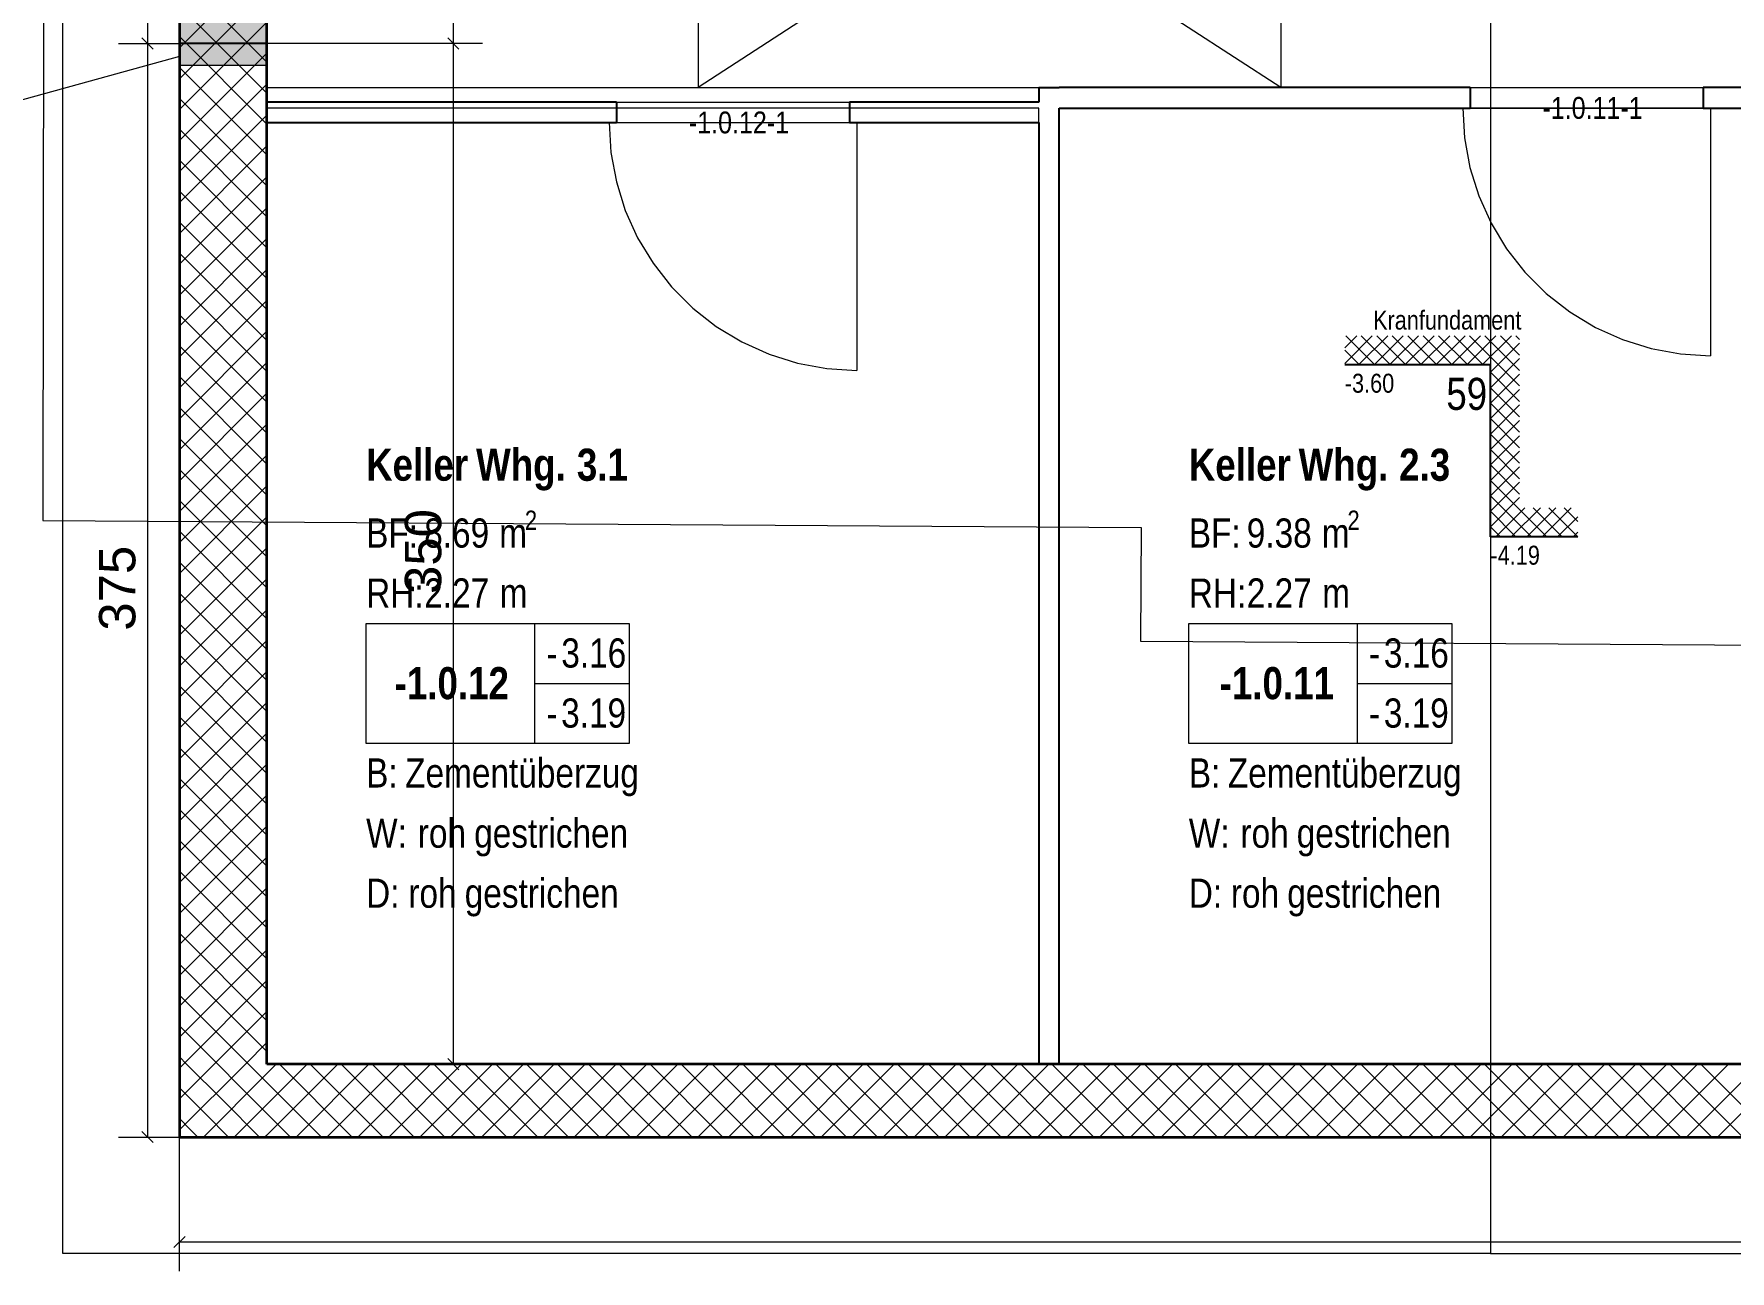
# Model space of a CAD drawing. Extents: x 885 to 2021, y 330 to 1122.
# Drawn here: x 1025.8 to 1142.2, y 467.4 to 552.3 of the extents above; entities that cross this region are included whole.
import ezdxf
from ezdxf.lldxf.tags import DXFTag

# ---------------------------------------------------------------- set-up
doc = ezdxf.new("R2010")
doc.units = 0
doc.layers.get('0').update_dxf_attribs({"lineweight": 18})
for name, color, linetype, lineweight in [('000 Kataster Abbruch', 7, 'Continuous', 25), ('010 Aussenwände Bauteilschraffuren Neu', 7, 'Continuous', 25), ('010 Aussenwände Neu', 7, 'Continuous', 25), ('010 Türen Neu', 7, 'Continuous', 25), ('015 Innenwände Neu', 7, 'Continuous', 25), ('016 Trennwände Neu', 7, 'Continuous', 25), ('030 Bodenaufbauten Neu', 7, 'Continuous', 25), ('035 Decken Neu', 7, 'Continuous', 25), ('080 Raum Innen Kontur Neu', 7, 'Continuous', 25), ('080 Raum Innen Text Neu', 7, 'Continuous', 25), ('080 Raum Innen Textrahmen Neu', 7, 'Continuous', 25), ('160 Beschriftungen Ausführung Neu', 7, 'Continuous', 25)]:
    doc.layers.add(name, color=color, linetype=linetype, lineweight=lineweight)
for name, color, linetype, lineweight, true_color in [('A_Durchbruchbeschriftung', 7, 'Continuous', 18, 0x008080), ('A_Mass_Aussparungen', 7, 'Continuous', 18, 0x0080ff), ('A_Wanddurchbruch', 7, 'Continuous', 18, 0x008080)]:
    doc.layers.add(name, color=color, linetype=linetype, lineweight=lineweight, true_color=true_color)
doc.styles.get("Standard").update_dxf_attribs({"font": 'arial.ttf'})
tags = doc.linetypes.add('Strich 2_1mm', pattern=[0.003, 0.002, -0.001]).pattern_tags.tags
tags[6:7] = [DXFTag(74, 4), DXFTag(75, 0), DXFTag(340, '0'), DXFTag(46, 1.0), DXFTag(50, 0.0), DXFTag(44, 0.0), DXFTag(45, 0.0)]
tags[4:5] = [DXFTag(74, 4), DXFTag(75, 0), DXFTag(340, '0'), DXFTag(46, 1.0), DXFTag(50, 0.0), DXFTag(44, 0.0), DXFTag(45, 0.0)]
tags = doc.linetypes.add('Strichpunkt 1.5_0.75_0.75mm', pattern=[0.003, 0.0015, -0.00075, 0, -0.00075]).pattern_tags.tags
tags[10:11] = [DXFTag(74, 4), DXFTag(75, 0), DXFTag(340, '0'), DXFTag(46, 1.0), DXFTag(50, 0.0), DXFTag(44, 0.0), DXFTag(45, 0.0)]
tags[8:9] = [DXFTag(74, 4), DXFTag(75, 0), DXFTag(340, '0'), DXFTag(46, 1.0), DXFTag(50, 0.0), DXFTag(44, 0.0), DXFTag(45, 0.0)]
tags[6:7] = [DXFTag(74, 4), DXFTag(75, 0), DXFTag(340, '0'), DXFTag(46, 1.0), DXFTag(50, 0.0), DXFTag(44, 0.0), DXFTag(45, 0.0)]
tags[4:5] = [DXFTag(74, 4), DXFTag(75, 0), DXFTag(340, '0'), DXFTag(46, 1.0), DXFTag(50, 0.0), DXFTag(44, 0.0), DXFTag(45, 0.0)]
tags = doc.linetypes.add('Strichpunkt 3_1_1mm Achsen', pattern=[0.005, 0.003, -0.001, 0, -0.001]).pattern_tags.tags
tags[10:11] = [DXFTag(74, 4), DXFTag(75, 0), DXFTag(340, '0'), DXFTag(46, 1.0), DXFTag(50, 0.0), DXFTag(44, 0.0), DXFTag(45, 0.0)]
tags[8:9] = [DXFTag(74, 4), DXFTag(75, 0), DXFTag(340, '0'), DXFTag(46, 1.0), DXFTag(50, 0.0), DXFTag(44, 0.0), DXFTag(45, 0.0)]
tags[6:7] = [DXFTag(74, 4), DXFTag(75, 0), DXFTag(340, '0'), DXFTag(46, 1.0), DXFTag(50, 0.0), DXFTag(44, 0.0), DXFTag(45, 0.0)]
tags[4:5] = [DXFTag(74, 4), DXFTag(75, 0), DXFTag(340, '0'), DXFTag(46, 1.0), DXFTag(50, 0.0), DXFTag(44, 0.0), DXFTag(45, 0.0)]
tags = doc.linetypes.add('STRICHPUNKT2', pattern=[12.7, 6.35, -3.175, 0, -3.175]).pattern_tags.tags
tags[10:11] = [DXFTag(74, 4), DXFTag(75, 0), DXFTag(340, '0'), DXFTag(46, 0.0), DXFTag(50, 0.0), DXFTag(44, 0.0), DXFTag(45, 0.0)]
tags[8:9] = [DXFTag(74, 4), DXFTag(75, 0), DXFTag(340, '0'), DXFTag(46, 0.0), DXFTag(50, 0.0), DXFTag(44, 0.0), DXFTag(45, 0.0)]
tags[6:7] = [DXFTag(74, 4), DXFTag(75, 0), DXFTag(340, '0'), DXFTag(46, 0.0), DXFTag(50, 0.0), DXFTag(44, 0.0), DXFTag(45, 0.0)]
tags[4:5] = [DXFTag(74, 4), DXFTag(75, 0), DXFTag(340, '0'), DXFTag(46, 0.0), DXFTag(50, 0.0), DXFTag(44, 0.0), DXFTag(45, 0.0)]
tags = doc.linetypes.add('Unsichtbare Linie', pattern='A,0,[1,5773_032 -1.UG1.shx,S=10,R=0,X=0,Y=0],-10,0', length=10).pattern_tags.tags
tags[14:15] = [DXFTag(74, 4), DXFTag(75, 0), DXFTag(340, '0'), DXFTag(46, 1.0), DXFTag(50, 0.0), DXFTag(44, 0.0), DXFTag(45, 0.0)]
tags[12:13] = [DXFTag(74, 4), DXFTag(75, 0), DXFTag(340, '0'), DXFTag(46, 1.0), DXFTag(50, 0.0), DXFTag(44, 0.0), DXFTag(45, 0.0)]

# ---------------------------------------------------------------- blocks, each defined once
blk = doc.blocks.new('Referenz-A0T8DHYUAL', base_point=(896.59, 372.19))
at = {"layer": '000 Kataster Abbruch', "color": 0, "linetype": 'Strich 2_1mm', "lineweight": 13, "ltscale": 0.002197}
for p, q in [((1026.46, 566.62), (1026.39, 518.91)), ((1026.39, 518.91), (1101.81, 518.41)), ((1101.81, 518.41), (1101.76, 510.62)), ((1101.76, 510.62), (1205.96, 509.96))]:
    blk.add_line(p, q, dxfattribs=at)
at = {"layer": '010 Aussenwände Bauteilschraffuren Neu', "color": 0, "linetype": 'Continuous', "lineweight": 0, "ltscale": 0.0169}
for p, q in [((1035.78, 551.33), (1041.78, 557.33)), ((1041.78, 550.35), (1035.78, 556.35)), ((1035.78, 549.21), (1041.78, 555.21)), ((1041.78, 548.22), (1035.78, 554.22)), ((1035.78, 547.09), (1041.78, 553.09)), ((1041.78, 546.1), (1035.78, 552.1)), ((1035.78, 544.97), (1041.78, 550.97)), ((1041.78, 543.98), (1035.78, 549.98)), ((1035.78, 542.85), (1041.78, 548.85)), ((1041.78, 541.86), (1035.78, 547.86)), ((1035.78, 540.72), (1041.78, 546.72)), ((1041.78, 539.74), (1035.78, 545.74)), ((1035.78, 538.6), (1041.78, 544.6)), ((1041.78, 537.62), (1035.78, 543.62)), ((1035.78, 536.48), (1041.78, 542.48)), ((1041.78, 535.5), (1035.78, 541.5)), ((1035.78, 534.36), (1041.78, 540.36)), ((1041.78, 533.37), (1035.78, 539.37)), ((1035.78, 532.24), (1041.78, 538.24)), ((1041.78, 531.25), (1035.78, 537.25)), ((1035.78, 530.12), (1041.78, 536.12)), ((1041.78, 529.13), (1035.78, 535.13)), ((1035.78, 528), (1041.78, 534)), ((1041.78, 527.01), (1035.78, 533.01)), ((1035.78, 525.88), (1041.78, 531.88)), ((1041.78, 524.89), (1035.78, 530.89)), ((1035.78, 523.75), (1041.78, 529.75)), ((1041.78, 522.77), (1035.78, 528.77)), ((1035.78, 521.63), (1041.78, 527.63)), ((1041.78, 520.65), (1035.78, 526.65)), ((1035.78, 519.51), (1041.78, 525.51)), ((1041.78, 518.53), (1035.78, 524.53)), ((1035.78, 517.39), (1041.78, 523.39)), ((1041.78, 516.4), (1035.78, 522.4)), ((1035.78, 515.27), (1041.78, 521.27)), ((1041.78, 514.28), (1035.78, 520.28)), ((1035.78, 513.15), (1041.78, 519.15)), ((1041.78, 512.16), (1035.78, 518.16)), ((1035.78, 511.03), (1041.78, 517.03)), ((1041.78, 510.04), (1035.78, 516.04)), ((1035.78, 508.9), (1041.78, 514.9)), ((1041.78, 507.92), (1035.78, 513.92)), ((1035.78, 506.78), (1041.78, 512.78)), ((1041.78, 505.8), (1035.78, 511.8)), ((1035.78, 504.66), (1041.78, 510.66)), ((1041.78, 503.68), (1035.78, 509.68)), ((1035.78, 502.54), (1041.78, 508.54)), ((1041.78, 501.55), (1035.78, 507.55)), ((1035.78, 500.42), (1041.78, 506.42)), ((1041.78, 499.43), (1035.78, 505.43)), ((1035.78, 498.3), (1041.78, 504.3)), ((1041.78, 497.31), (1035.78, 503.31)), ((1035.78, 496.18), (1041.78, 502.18)), ((1041.78, 495.19), (1035.78, 501.19)), ((1035.78, 494.06), (1041.78, 500.06)), ((1041.78, 493.07), (1035.78, 499.07)), ((1035.78, 491.93), (1041.78, 497.93)), ((1041.78, 490.95), (1035.78, 496.95)), ((1035.78, 489.81), (1041.78, 495.81)), ((1041.78, 488.83), (1035.78, 494.83)), ((1035.78, 487.69), (1041.78, 493.69)), ((1041.78, 486.71), (1035.78, 492.71)), ((1035.78, 485.57), (1041.78, 491.57)), ((1041.78, 484.58), (1035.78, 490.58)), ((1035.78, 483.45), (1041.78, 489.45)), ((1041.78, 482.46), (1035.78, 488.46)), ((1036.05, 481.6), (1041.78, 487.33)), ((1040.52, 481.6), (1035.78, 486.34)), ((1038.17, 481.6), (1041.78, 485.21)), ((1038.4, 481.6), (1035.78, 484.22)), ((1036.27, 481.6), (1035.78, 482.1)), ((1040.3, 481.6), (1041.78, 483.09)), ((1035.78, 481.33), (1036.05, 481.6)), ((1035.78, 479.21), (1038.17, 481.6)), ((1035.78, 477.09), (1040.3, 481.6)), ((1038.78, 479.1), (1036.27, 481.6)), ((1037.42, 476.6), (1041.78, 480.96)), ((1039.93, 480.07), (1038.4, 481.6)), ((1041.09, 481.03), (1040.52, 481.6)), ((1041.78, 480.34), (1041.09, 481.03)), ((1041.78, 480.96), (1042.42, 481.6)), ((1041.78, 478.84), (1044.54, 481.6)), ((1041.78, 476.72), (1046.66, 481.6)), ((1047.64, 476.6), (1042.64, 481.6)), ((1043.78, 476.6), (1048.78, 481.6)), ((1049.76, 476.6), (1044.76, 481.6)), ((1045.9, 476.6), (1050.9, 481.6)), ((1051.88, 476.6), (1046.88, 481.6)), ((1048.02, 476.6), (1053.02, 481.6)), ((1054, 476.6), (1049, 481.6)), ((1050.15, 476.6), (1055.15, 481.6)), ((1056.12, 476.6), (1051.12, 481.6)), ((1052.27, 476.6), (1057.27, 481.6)), ((1058.25, 476.6), (1053.25, 481.6)), ((1054.39, 476.6), (1059.39, 481.6)), ((1060.37, 476.6), (1055.37, 481.6)), ((1056.51, 476.6), (1061.51, 481.6)), ((1062.49, 476.6), (1057.49, 481.6)), ((1058.63, 476.6), (1063.63, 481.6)), ((1064.61, 476.6), (1059.61, 481.6)), ((1060.75, 476.6), (1065.75, 481.6)), ((1066.73, 476.6), (1061.73, 481.6)), ((1062.87, 476.6), (1067.87, 481.6)), ((1068.85, 476.6), (1063.85, 481.6)), ((1064.99, 476.6), (1069.99, 481.6)), ((1070.97, 476.6), (1065.97, 481.6)), ((1067.12, 476.6), (1072.12, 481.6)), ((1073.09, 476.6), (1068.09, 481.6)), ((1069.24, 476.6), (1074.24, 481.6)), ((1075.22, 476.6), (1070.22, 481.6)), ((1071.36, 476.6), (1076.36, 481.6)), ((1077.34, 476.6), (1072.34, 481.6)), ((1073.48, 476.6), (1078.48, 481.6)), ((1079.46, 476.6), (1074.46, 481.6)), ((1075.6, 476.6), (1080.6, 481.6)), ((1081.58, 476.6), (1076.58, 481.6)), ((1077.72, 476.6), (1082.72, 481.6)), ((1083.7, 476.6), (1078.7, 481.6)), ((1079.84, 476.6), (1084.84, 481.6)), ((1085.82, 476.6), (1080.82, 481.6)), ((1081.97, 476.6), (1086.97, 481.6)), ((1087.94, 476.6), (1082.94, 481.6)), ((1084.09, 476.6), (1089.09, 481.6)), ((1090.07, 476.6), (1085.07, 481.6)), ((1086.21, 476.6), (1091.21, 481.6)), ((1092.19, 476.6), (1087.19, 481.6)), ((1088.33, 476.6), (1093.33, 481.6)), ((1094.31, 476.6), (1089.31, 481.6)), ((1090.45, 476.6), (1095.45, 481.6)), ((1096.43, 476.6), (1091.43, 481.6)), ((1092.57, 476.6), (1097.57, 481.6)), ((1098.55, 476.6), (1093.55, 481.6)), ((1094.69, 476.6), (1099.69, 481.6)), ((1100.67, 476.6), (1095.67, 481.6)), ((1096.81, 476.6), (1101.81, 481.6)), ((1102.79, 476.6), (1097.79, 481.6)), ((1098.94, 476.6), (1103.94, 481.6)), ((1104.91, 476.6), (1099.91, 481.6)), ((1101.06, 476.6), (1106.06, 481.6)), ((1107.04, 476.6), (1102.04, 481.6)), ((1103.18, 476.6), (1108.18, 481.6)), ((1109.16, 476.6), (1104.16, 481.6)), ((1105.3, 476.6), (1110.3, 481.6)), ((1111.28, 476.6), (1106.28, 481.6)), ((1107.42, 476.6), (1112.42, 481.6)), ((1113.4, 476.6), (1108.4, 481.6)), ((1109.54, 476.6), (1114.54, 481.6)), ((1115.52, 476.6), (1110.52, 481.6)), ((1111.66, 476.6), (1116.66, 481.6)), ((1117.64, 476.6), (1112.64, 481.6)), ((1113.78, 476.6), (1118.78, 481.6)), ((1119.76, 476.6), (1114.76, 481.6)), ((1115.91, 476.6), (1120.91, 481.6)), ((1121.88, 476.6), (1116.88, 481.6)), ((1118.03, 476.6), (1123.03, 481.6)), ((1124.01, 476.6), (1119.01, 481.6)), ((1120.15, 476.6), (1125.15, 481.6)), ((1126.13, 476.6), (1121.13, 481.6)), ((1122.27, 476.6), (1127.27, 481.6)), ((1128.25, 476.6), (1123.25, 481.6)), ((1124.39, 476.6), (1129.39, 481.6)), ((1130.37, 476.6), (1125.37, 481.6)), ((1126.51, 476.6), (1131.51, 481.6)), ((1132.49, 476.6), (1127.49, 481.6)), ((1128.63, 476.6), (1133.63, 481.6)), ((1134.61, 476.6), (1129.61, 481.6)), ((1130.76, 476.6), (1135.76, 481.6)), ((1136.73, 476.6), (1131.73, 481.6)), ((1132.88, 476.6), (1137.88, 481.6)), ((1138.86, 476.6), (1133.86, 481.6)), ((1135, 476.6), (1140, 481.6)), ((1140.98, 476.6), (1135.98, 481.6)), ((1137.12, 476.6), (1142.12, 481.6)), ((1143.1, 476.6), (1138.1, 481.6)), ((1139.24, 476.6), (1144.24, 481.6)), ((1145.22, 476.6), (1140.22, 481.6)), ((1141.36, 476.6), (1146.36, 481.6)), ((1037.62, 478.14), (1035.78, 479.98)), ((1041.78, 478.22), (1039.93, 480.07)), ((1045.52, 476.6), (1041.78, 480.34)), ((1041.27, 476.6), (1038.78, 479.1)), ((1039.54, 476.6), (1041.78, 478.84)), ((1036.46, 477.17), (1035.78, 477.86)), ((1039.15, 476.6), (1037.62, 478.14)), ((1043.4, 476.6), (1041.78, 478.22)), ((1037.03, 476.6), (1036.46, 477.17)), ((1041.66, 476.6), (1041.78, 476.72))]:
    blk.add_line(p, q, dxfattribs=at)
at = {"layer": '010 Aussenwände Neu', "color": 0, "lineweight": 35}
for p, q in [((1035.78, 749.6), (1035.78, 476.6)), ((1041.78, 481.6), (1041.78, 574.6)), ((1279.18, 481.6), (1041.78, 481.6)), ((1035.78, 476.6), (1041.78, 476.6)), ((1041.78, 476.6), (1532.88, 476.6))]:
    blk.add_line(p, q, dxfattribs=at)
at = {"layer": '010 Türen Neu', "color": 0, "lineweight": 13}
for p, q in [((1124.38, 548.6), (1124.38, 547.2)), ((1124.38, 547.2), (1124.38, 548.6)), ((1140.38, 548.6), (1140.38, 547.2)), ((1140.38, 547.2), (1140.38, 548.6)), ((1065.78, 546.2), (1065.78, 547.6)), ((1065.78, 547.6), (1065.78, 546.2)), ((1081.78, 547.6), (1081.78, 546.2)), ((1081.78, 546.2), (1081.78, 547.6)), ((1082.28, 546.2), (1082.28, 529.2)), ((1140.88, 547.2), (1140.88, 530.2))]:
    blk.add_line(p, q, dxfattribs=at)
at = {"layer": '010 Türen Neu', "color": 0, "linetype": 'Strichpunkt 3_1_1mm Achsen', "lineweight": 13, "ltscale": 0.0169}
for p, q in [((1124.38, 548.6), (1140.38, 548.6)), ((1065.78, 547.6), (1081.78, 547.6)), ((1065.78, 546.2), (1081.78, 546.2)), ((1124.38, 547.2), (1140.38, 547.2))]:
    blk.add_line(p, q, dxfattribs=at)
at = {"layer": '010 Türen Neu', "color": 0, "lineweight": -2}
for p, q in [((1124.38, 548.6), (1124.38, 547.2)), ((1124.38, 548.6), (1124.38, 547.2)), ((1140.38, 548.6), (1140.38, 547.2)), ((1140.38, 548.6), (1140.38, 547.2)), ((1065.78, 547.6), (1065.78, 546.2)), ((1065.78, 547.6), (1065.78, 546.2)), ((1081.78, 547.6), (1081.78, 546.2)), ((1081.78, 547.6), (1081.78, 546.2))]:
    blk.add_line(p, q, dxfattribs=at)
at = {"layer": '010 Türen Neu', "color": 0, "linetype": 'Continuous', "lineweight": 13, "ltscale": 0.0169}
for p, q in [((1065.28, 546.2), (1065.4, 544.15)), ((1123.88, 547.2), (1124, 545.15)), ((1124, 545.15), (1124.37, 543.13)), ((1065.4, 544.15), (1065.77, 542.13)), ((1124.37, 543.13), (1124.98, 541.17)), ((1065.77, 542.13), (1066.38, 540.17)), ((1124.98, 541.17), (1125.83, 539.3)), ((1066.38, 540.17), (1067.23, 538.3)), ((1125.83, 539.3), (1126.89, 537.55)), ((1067.23, 538.3), (1068.29, 536.55)), ((1126.89, 537.55), (1128.15, 535.93)), ((1068.29, 536.55), (1069.55, 534.93)), ((1128.15, 535.93), (1129.61, 534.48)), ((1069.55, 534.93), (1071.01, 533.48)), ((1071.01, 533.48), (1072.62, 532.21)), ((1129.61, 534.48), (1131.22, 533.21)), ((1072.62, 532.21), (1074.38, 531.15)), ((1131.22, 533.21), (1132.98, 532.15)), ((1074.38, 531.15), (1076.25, 530.31)), ((1132.98, 532.15), (1134.85, 531.31)), ((1134.85, 531.31), (1136.81, 530.7)), ((1076.25, 530.31), (1078.21, 529.7)), ((1136.81, 530.7), (1138.83, 530.33)), ((1138.83, 530.33), (1140.88, 530.2)), ((1078.21, 529.7), (1080.23, 529.33)), ((1080.23, 529.33), (1082.28, 529.2))]:
    blk.add_line(p, q, dxfattribs=at)
at = {"layer": '015 Innenwände Neu', "color": 0, "linetype": 'Strichpunkt 1.5_0.75_0.75mm', "lineweight": 13, "ltscale": 0.0169}
for p, q in [((1111.38, 574.6), (1071.38, 548.6)), ((1111.38, 548.6), (1071.38, 574.6)), ((1071.38, 574.6), (1071.38, 548.6)), ((1111.38, 574.6), (1111.38, 548.6)), ((1071.38, 548.6), (1111.38, 548.6))]:
    blk.add_line(p, q, dxfattribs=at)
at = {"layer": '016 Trennwände Neu', "color": 0, "lineweight": -2}
for p, q in [((1094.78, 548.6), (1096.18, 548.6)), ((1094.78, 548.6), (1094.78, 547.6)), ((1124.38, 548.6), (1096.18, 548.6)), ((1124.38, 548.6), (1124.38, 547.2)), ((1182.98, 548.6), (1140.38, 548.6)), ((1140.38, 548.6), (1140.38, 547.2)), ((1041.78, 547.6), (1041.78, 546.2)), ((1065.78, 547.6), (1041.78, 547.6)), ((1065.78, 547.6), (1065.78, 546.2)), ((1094.78, 547.6), (1081.78, 547.6)), ((1081.78, 547.6), (1081.78, 546.2)), ((1041.78, 546.2), (1065.78, 546.2)), ((1081.78, 546.2), (1094.78, 546.2)), ((1094.78, 546.2), (1094.78, 481.6)), ((1096.18, 481.6), (1096.18, 547.2)), ((1096.18, 547.2), (1124.38, 547.2)), ((1140.38, 547.2), (1153.38, 547.2)), ((1096.18, 481.6), (1094.78, 481.6))]:
    blk.add_line(p, q, dxfattribs=at)
at = {"layer": '030 Bodenaufbauten Neu', "color": 0, "linetype": 'Unsichtbare Linie', "lineweight": 13, "ltscale": 0.002197}
for p, q in [((1041.78, 481.6), (1041.78, 574.6)), ((1279.18, 481.6), (1041.78, 481.6))]:
    blk.add_line(p, q, dxfattribs=at)
at = {"layer": '035 Decken Neu', "color": 0, "linetype": 'Strich 2_1mm', "lineweight": 13, "ltscale": 0.002197}
for p, q in [((1027.78, 468.6), (1027.78, 757.6)), ((1125.78, 586.4), (1125.78, 468.6)), ((1125.78, 586.4), (1125.78, 468.6)), ((1125.78, 468.6), (1027.78, 468.6)), ((1125.78, 468.6), (1284.18, 468.6))]:
    blk.add_line(p, q, dxfattribs=at)
at = {"layer": '035 Decken Neu', "color": 0, "linetype": 'Unsichtbare Linie', "lineweight": 13, "ltscale": 0.002197}
for p, q in [((1027.78, 468.6), (1027.78, 757.6)), ((1027.78, 468.6), (1027.78, 757.6)), ((1125.78, 586.4), (1125.78, 468.6)), ((1125.78, 586.4), (1125.78, 468.6)), ((1125.78, 586.4), (1125.78, 468.6)), ((1125.78, 468.6), (1027.78, 468.6)), ((1125.78, 468.6), (1027.78, 468.6)), ((1125.78, 468.6), (1296.18, 468.6))]:
    blk.add_line(p, q, dxfattribs=at)
at = {"layer": '035 Decken Neu', "color": 0, "linetype": 'Strichpunkt 3_1_1mm Achsen', "lineweight": 13, "ltscale": 0.002197}
for p, q in [((1035.78, 574.6), (1035.78, 476.6)), ((1035.78, 476.6), (1532.88, 476.6))]:
    blk.add_line(p, q, dxfattribs=at)
at = {"layer": '080 Raum Innen Kontur Neu', "color": 0, "linetype": 'Continuous', "lineweight": 13, "ltscale": 0.0169}
for p, q in [((1041.78, 574.6), (1041.78, 548.6)), ((1041.78, 548.6), (1279.18, 548.6)), ((1094.78, 547.2), (1041.78, 547.2)), ((1041.78, 547.2), (1041.78, 481.6)), ((1094.78, 481.6), (1094.78, 547.2)), ((1153.38, 547.2), (1096.18, 547.2)), ((1096.18, 547.2), (1096.18, 481.6)), ((1041.78, 481.6), (1094.78, 481.6)), ((1096.18, 481.6), (1153.38, 481.6))]:
    blk.add_line(p, q, dxfattribs=at)
at = {"layer": '080 Raum Innen Textrahmen Neu', "color": 0, "lineweight": 13}
for p, q in [((1048.59, 511.84), (1066.66, 511.84)), ((1048.59, 503.6), (1048.59, 511.84)), ((1060.15, 511.84), (1060.15, 503.6)), ((1066.66, 511.84), (1066.66, 503.6)), ((1105.07, 511.84), (1123.13, 511.84)), ((1105.07, 503.6), (1105.07, 511.84)), ((1116.62, 511.84), (1116.62, 503.6)), ((1123.13, 511.84), (1123.13, 503.6)), ((1060.15, 507.72), (1066.66, 507.72)), ((1116.62, 507.72), (1123.13, 507.72)), ((1066.66, 503.6), (1048.59, 503.6)), ((1123.13, 503.6), (1105.07, 503.6))]:
    blk.add_line(p, q, dxfattribs=at)
at = {"layer": '160 Beschriftungen Ausführung Neu', "color": 0, "linetype": 'Continuous', "lineweight": 13, "ltscale": 0.0169}
for p, q in [((1115.78, 530.74), (1116.61, 531.57)), ((1115.78, 529.68), (1117.67, 531.57)), ((1115.85, 531.57), (1117.85, 529.57)), ((1116.73, 529.57), (1118.73, 531.57)), ((1116.91, 531.57), (1118.91, 529.57)), ((1117.79, 529.57), (1119.79, 531.57)), ((1117.98, 531.57), (1119.98, 529.57)), ((1118.85, 529.57), (1120.85, 531.57)), ((1119.04, 531.57), (1121.04, 529.57)), ((1119.91, 529.57), (1121.91, 531.57)), ((1120.1, 531.57), (1122.1, 529.57)), ((1120.98, 529.57), (1122.98, 531.57)), ((1121.16, 531.57), (1123.16, 529.57)), ((1122.04, 529.57), (1124.04, 531.57)), ((1122.22, 531.57), (1124.22, 529.57)), ((1123.1, 529.57), (1125.1, 531.57)), ((1123.28, 531.57), (1125.28, 529.57)), ((1124.16, 529.57), (1126.16, 531.57)), ((1124.34, 531.57), (1127.78, 528.13)), ((1125.22, 529.57), (1127.22, 531.57)), ((1125.4, 531.57), (1127.78, 529.19)), ((1125.78, 529.07), (1127.78, 531.07)), ((1126.46, 531.57), (1127.78, 530.25)), ((1127.52, 531.57), (1127.78, 531.31)), ((1115.78, 530.59), (1116.79, 529.57)), ((1125.78, 528.01), (1127.78, 530.01)), ((1125.78, 529.07), (1127.78, 527.07)), ((1125.78, 526.95), (1127.78, 528.95)), ((1125.78, 528.01), (1127.78, 526.01)), ((1125.78, 525.89), (1127.78, 527.89)), ((1125.78, 526.95), (1127.78, 524.95)), ((1125.78, 524.83), (1127.78, 526.83)), ((1125.78, 525.89), (1127.78, 523.89)), ((1125.78, 523.77), (1127.78, 525.77)), ((1125.78, 524.83), (1127.78, 522.83)), ((1125.78, 522.71), (1127.78, 524.71)), ((1125.78, 523.77), (1127.78, 521.77)), ((1125.78, 521.65), (1127.78, 523.65)), ((1125.78, 522.71), (1127.78, 520.71)), ((1125.78, 520.59), (1127.78, 522.59)), ((1125.78, 521.65), (1129.65, 517.77)), ((1125.78, 519.53), (1127.78, 521.53)), ((1125.78, 520.59), (1128.59, 517.77)), ((1125.78, 518.47), (1127.78, 520.47)), ((1125.78, 519.53), (1127.53, 517.77)), ((1126.15, 517.77), (1128.15, 519.77)), ((1127.21, 517.77), (1129.21, 519.77)), ((1128.27, 517.77), (1130.27, 519.77)), ((1128.71, 519.77), (1130.71, 517.77)), ((1129.33, 517.77), (1131.33, 519.77)), ((1129.78, 519.77), (1131.78, 517.77)), ((1130.84, 519.77), (1131.78, 518.83)), ((1125.78, 518.47), (1126.47, 517.77)), ((1130.39, 517.77), (1131.78, 519.16)), ((1131.45, 517.77), (1131.78, 518.1))]:
    blk.add_line(p, q, dxfattribs=at)
at = {"layer": '160 Beschriftungen Ausführung Neu', "color": 0, "linetype": 'Continuous', "lineweight": -2, "ltscale": 0.0625}
for p, q in [((1125.78, 529.57), (1115.78, 529.57)), ((1125.78, 517.77), (1125.78, 529.57)), ((1131.78, 517.77), (1125.78, 517.77))]:
    blk.add_line(p, q, dxfattribs=at)
at = {"layer": '080 Raum Innen Text Neu', "color": 0, "linetype": 'Continuous', "lineweight": 13, "ltscale": 0.002197, "attachment_point": 1}
for s, insert, char_height in [('{\\fArial Narrow|b1|i0;Keller}', (1048.59, 523.83), 2.2), ('{\\fArial Narrow|b1|i0;Whg.}', (1056.14, 523.83), 2.2), ('{\\fArial Narrow|b1|i0;3.1}', (1063.06, 523.83), 2.2), ('{\\fArial Narrow|b1|i0;Keller}', (1105.07, 523.83), 2.2), ('{\\fArial Narrow|b1|i0;Whg.}', (1112.61, 523.83), 2.2), ('{\\fArial Narrow|b1|i0;2.3}', (1119.51, 523.83), 2.2), ('{\\fArial Narrow;2}', (1059.49, 519.58), 1.32), ('{\\fArial Narrow;2}', (1115.96, 519.58), 1.32), ('{\\fArial Narrow;BF:}', (1048.59, 519.04), 2), ('{\\fArial Narrow;8.69}', (1052.58, 519.04), 2), ('{\\fArial Narrow;m}', (1057.73, 519.04), 2), ('{\\fArial Narrow;BF:}', (1105.07, 519.04), 2), ('{\\fArial Narrow;9.38}', (1109.05, 519.04), 2), ('{\\fArial Narrow;m}', (1114.2, 519.04), 2), ('{\\fArial Narrow;RH:}', (1048.59, 514.92), 2), ('{\\fArial Narrow;2.27}', (1052.58, 514.93), 2), ('{\\fArial Narrow;RH:}', (1105.07, 514.92), 2), ('{\\fArial Narrow;2.27}', (1109.05, 514.93), 2), ('{\\fArial Narrow;m}', (1057.76, 514.93), 2), ('{\\fArial Narrow;m}', (1114.23, 514.93), 2), ('{\\fArial Narrow;3.16}', (1061.99, 510.81), 2), ('{\\fArial Narrow;3.16}', (1118.46, 510.81), 2), ('{\\fArial Narrow|b1|i0;-1.0.12}', (1050.55, 508.84), 2.2), ('{\\fArial Narrow;-}', (1060.97, 510.78), 2), ('{\\fArial Narrow|b1|i0;-1.0.11}', (1107.19, 508.84), 2.2), ('{\\fArial Narrow;-}', (1117.44, 510.78), 2), ('{\\fArial Narrow;3.19}', (1061.98, 506.69), 2), ('{\\fArial Narrow;3.19}', (1118.46, 506.69), 2), ('{\\fArial Narrow;-}', (1060.97, 506.66), 2), ('{\\fArial Narrow;-}', (1117.44, 506.66), 2), ('{\\fArial Narrow;B:}', (1048.59, 502.58), 2), ('{\\fArial Narrow;Zementüberzug}', (1051.27, 502.58), 2), ('{\\fArial Narrow;B:}', (1105.07, 502.58), 2), ('{\\fArial Narrow;Zementüberzug}', (1107.75, 502.58), 2), ('{\\fArial Narrow;W:}', (1048.59, 498.45), 2), ('{\\fArial Narrow;roh}', (1052.14, 498.45), 2), ('{\\fArial Narrow;gestrichen}', (1056.01, 498.45), 2), ('{\\fArial Narrow;W:}', (1105.07, 498.45), 2), ('{\\fArial Narrow;roh}', (1108.62, 498.45), 2), ('{\\fArial Narrow;gestrichen}', (1112.48, 498.45), 2), ('{\\fArial Narrow;D:}', (1048.59, 494.33), 2), ('{\\fArial Narrow;roh}', (1051.49, 494.33), 2), ('{\\fArial Narrow;gestrichen}', (1055.36, 494.33), 2), ('{\\fArial Narrow;D:}', (1105.07, 494.33), 2), ('{\\fArial Narrow;roh}', (1107.96, 494.33), 2), ('{\\fArial Narrow;gestrichen}', (1111.83, 494.33), 2)]:
    blk.add_mtext(s, dxfattribs=dict(at, insert=insert, char_height=char_height))
at = {"layer": '160 Beschriftungen Ausführung Neu', "color": 0, "linetype": 'Continuous', "lineweight": 13, "ltscale": 0.0169, "attachment_point": 1}
for s, insert, char_height in [('{\\fArial Narrow;-1.0.11-1}', (1129.35, 547.96), 1.5), ('{\\fArial Narrow;-1.0.12-1}', (1070.75, 546.96), 1.5), ('{\\fArial Narrow;Kranfundament}', (1117.72, 533.3), 1.3), ('{\\fArial Narrow;-3.60}', (1115.78, 528.97), 1.3), ('{\\fArial Narrow;59}', (1122.75, 528.69), 2.2), ('{\\fArial Narrow;-4.19}', (1125.78, 517.17), 1.3)]:
    blk.add_mtext(s, dxfattribs=dict(at, insert=insert, char_height=char_height))
blk = doc.blocks.new('Maß-A0T8DI0CAL', base_point=(1030.24, 476.22))
at = {"color": 0, "linetype": 'ByBlock', "lineweight": -2, "ltscale": 0.18}
for p, q in [((1033.96, 569.02), (1033.2, 569.78)), ((1031.58, 569.4), (1035.78, 569.4)), ((1033.58, 569.4), (1033.58, 476.6)), ((1033.96, 551.24), (1033.2, 552.01)), ((1031.58, 551.63), (1035.78, 551.63)), ((1031.58, 476.6), (1035.78, 476.6)), ((1033.96, 476.22), (1033.2, 476.98))]:
    blk.add_line(p, q, dxfattribs=at)
at = {"color": 0, "linetype": 'ByBlock', "lineweight": -2, "ltscale": 0.18, "char_height": 2.5, "attachment_point": 1, "rotation": 90}
for s, insert in [('{\\fArial;89}', (1030.25, 558.72)), ('{\\fArial;375}', (1030.25, 511.34))]:
    blk.add_mtext(s, dxfattribs=dict(at, insert=insert))
blk = doc.blocks.new('Wanddurchbruch-A0T8DI0EAL', base_point=(1035.78, 550.13))
at = {"color": 0, "linetype": 'ByBlock', "lineweight": -2, "ltscale": 0.18}
for p, q in [((1035.78, 553.13), (1041.78, 553.13)), ((1035.78, 550.13), (1035.78, 553.13)), ((1041.78, 553.13), (1041.78, 550.13)), ((1041.78, 550.13), (1035.78, 550.13))]:
    blk.add_line(p, q, dxfattribs=at)
at = {"color": 0, "linetype": 'STRICHPUNKT2', "lineweight": 25, "ltscale": 0.25}
blk.add_line((1041.78, 551.63), (1035.78, 551.63), dxfattribs=at)
at = {"color": 30, "linetype": 'ByBlock', "lineweight": -2, "ltscale": 0.18, "true_color": 0xe18000}
blk.add_solid([(1041.78, 553.13), (1035.78, 553.13), (1041.78, 550.13), (1035.78, 550.13)], dxfattribs=at)
blk = doc.blocks.new('Durchbruch beschriften-A0T8DI0GAL', base_point=(961.54, 534.07))
at = {"color": 0, "linetype": 'ByBlock', "lineweight": -2, "ltscale": 0.18}
for p, q in [((1016.05, 545.32), (1035.81, 550.76)), ((961.54, 534.07), (961.54, 545.32)), ((961.54, 545.32), (1016.05, 545.32)), ((966.66, 534.07), (966.66, 545.32)), ((1016.05, 545.32), (1016.05, 534.07)), ((1016.05, 534.07), (961.54, 534.07))]:
    blk.add_line(p, q, dxfattribs=at)
at = {"color": 0, "linetype": 'ByBlock', "lineweight": -2, "ltscale": 0.18, "char_height": 2.5, "attachment_point": 1}
for s, insert in [('{\\fArial; WKB Ø 15 }', (966.66, 544.69)), ('{\\fArial; Achse= -1.62 /  -73cm ab UKD }', (966.66, 540.94)), ('{\\fArial; Achse= 408.80 m.ü.M. }', (966.66, 537.19))]:
    blk.add_mtext(s, dxfattribs=dict(at, insert=insert))
at = {"color": 3, "linetype": 'ByBlock', "lineweight": -2, "ltscale": 0.18, "true_color": 0x00ff00, "insert": (962.7, 541.19), "char_height": 3, "attachment_point": 1}
blk.add_mtext('{\\fArial;S}', dxfattribs=at)
blk = doc.blocks.new('Maß-A0T8DI0IAL', base_point=(1041.78, 481.22))
at = {"color": 0, "linetype": 'ByBlock', "lineweight": -2, "ltscale": 0.18}
for p, q in [((1054.58, 481.6), (1054.58, 576.13)), ((1056.58, 574.6), (1042.98, 574.6)), ((1054.2, 574.98), (1054.96, 574.22)), ((1054.2, 569.78), (1054.96, 569.02)), ((1056.58, 569.4), (1041.78, 569.4)), ((1054.2, 552.01), (1054.96, 551.24)), ((1056.58, 551.63), (1041.78, 551.63)), ((1056.58, 481.6), (1041.78, 481.6)), ((1054.2, 481.98), (1054.96, 481.22))]:
    blk.add_line(p, q, dxfattribs=at)
at = {"color": 0, "linetype": 'ByBlock', "lineweight": -2, "ltscale": 0.18, "char_height": 2.5, "attachment_point": 1, "rotation": 90}
for s, insert in [('{\\fArial;26}', (1049.37, 570.19)), ('{\\fArial;89}', (1051.25, 558.72)), ('{\\fArial;350}', (1051.25, 513.86))]:
    blk.add_mtext(s, dxfattribs=dict(at, insert=insert))
blk = doc.blocks.new('Maß-A0T8DI0OAL', base_point=(1035.4, 467.4))
at = {"color": 0, "linetype": 'ByBlock', "lineweight": -2, "ltscale": 0.18}
for p, q in [((1035.78, 467.4), (1035.78, 476.6)), ((1036.16, 469.78), (1035.4, 469.02)), ((1035.78, 469.4), (1310.43, 469.4))]:
    blk.add_line(p, q, dxfattribs=at)

msp = doc.modelspace()

# ---------------------------------------------------------------- block references
at = {"color": 8, "lineweight": 25, "ltscale": 0.25, "true_color": 0x808080}
msp.add_blockref('Referenz-A0T8DHYUAL', (896.59, 372.19), dxfattribs=at)
at = {"layer": 'A_Durchbruchbeschriftung', "ltscale": 0.18}
msp.add_blockref('Durchbruch beschriften-A0T8DI0GAL', (961.54, 534.07), dxfattribs=at)
at = {"layer": 'A_Mass_Aussparungen', "ltscale": 0.18}
for name, p in [('Maß-A0T8DI0IAL', (1041.78, 481.22)), ('Maß-A0T8DI0CAL', (1030.24, 476.22)), ('Maß-A0T8DI0OAL', (1035.4, 467.4))]:
    msp.add_blockref(name, p, dxfattribs=at)
at = {"layer": 'A_Wanddurchbruch', "ltscale": 0.18}
msp.add_blockref('Wanddurchbruch-A0T8DI0EAL', (1035.78, 550.13), dxfattribs=at)

doc.saveas('drawing.dxf')
